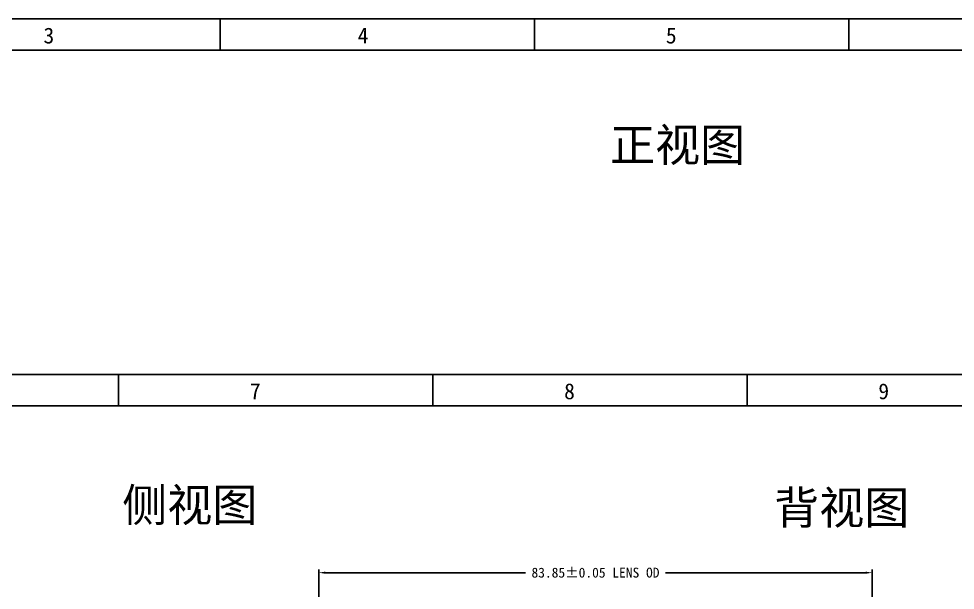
# Model space of a CAD drawing. Extents: x -144 to 4730, y -3845 to 502.
# Drawn here: x 868.8 to 1010.6, y -175.3 to -88.8 of the extents above; entities that cross this region are included whole.
import ezdxf

# ---------------------------------------------------------------- set-up
doc = ezdxf.new("R2010")
doc.units = 0
doc.header["$LTSCALE"] = 15
doc.header["$MEASUREMENT"] = 0
doc.layers.get('Defpoints').update_dxf_attribs({"linetype": 'CONTINUOUS'})
doc.layers.add('dim', color=3, linetype='CONTINUOUS')
doc.layers.add('Format', color=7, linetype='CONTINUOUS')
doc.styles.get("Standard").update_dxf_attribs({"font": 'txt', "width": 0.8})
doc.styles.add('TPD', font='FANGSONG_GB2312.TTF')
doc.styles.add('宋体', font='宋体.ttf')
doc.dimstyles.new('SL', dxfattribs={"dimtxt": 1.5, "dimasz": 1, "dimexe": 0.5, "dimexo": 0.7, "dimgap": 0.5, "dimtad": 0, "dimzin": 1, "dimdsep": 46, "dimtxsty": 'Standard', "dimcen": 0.09, "dimclrd": 256, "dimclre": 256, "dimclrt": 256, "dimadec": 1, "dimazin": 0, "dimtfac": 1, "dimtmove": 0, "dimatfit": 0, "dimfxl": 0, "dimtolj": 1, "dimtzin": 0, "dimarcsym": 0})

# ---------------------------------------------------------------- blocks, each defined once
blk = doc.blocks.new('*D508')
at = {"layer": 'Defpoints', "color": 0, "lineweight": -3}
for p in [(998.04, -172.69), (998.04, -210.96), (914.19, -212.13)]:
    blk.add_point(p, dxfattribs=at)
at = {"layer": 'dim', "color": 4, "lineweight": -2}
for p, q in [((914.19, -211.43), (914.19, -172.19)), ((915.19, -172.69), (945.51, -172.69)), ((966.72, -172.69), (997.04, -172.69)), ((998.04, -210.26), (998.04, -172.19))]:
    blk.add_line(p, q, dxfattribs=at)
for points in [[(915.19, -172.86), (915.19, -172.53), (914.19, -172.69)], [(997.04, -172.53), (997.04, -172.86), (998.04, -172.69)]]:
    blk.add_solid(points, dxfattribs=at)
at = {"layer": 'dim', "color": 4, "lineweight": -2, "insert": (956.11, -172.69), "char_height": 1.5, "attachment_point": 5, "style": '宋体'}
blk.add_mtext('\\A1;83.85%%P0.05 LENS OD', dxfattribs=at)
blk = doc.blocks.new('*D511')
at = {"layer": 'Defpoints', "color": 0, "lineweight": -3}
for p in [(992.34, -177.75), (919.88, -199.31), (992.34, -199.31)]:
    blk.add_point(p, dxfattribs=at)
at = {"layer": 'dim', "color": 4, "lineweight": -2}
for p, q in [((919.88, -198.61), (919.88, -177.25)), ((992.34, -198.61), (992.34, -177.25)), ((920.88, -177.75), (946.04, -177.75)), ((966.18, -177.75), (991.34, -177.75))]:
    blk.add_line(p, q, dxfattribs=at)
for points in [[(920.88, -177.92), (920.88, -177.58), (919.88, -177.75)], [(991.34, -177.58), (991.34, -177.92), (992.34, -177.75)]]:
    blk.add_solid(points, dxfattribs=at)
at = {"layer": 'dim', "color": 4, "lineweight": -2, "insert": (956.11, -177.75), "char_height": 1.5, "attachment_point": 5, "style": '宋体'}
blk.add_mtext('\\A1;72.46%%P0.1 LENS VA', dxfattribs=at)

msp = doc.modelspace()

# ---------------------------------------------------------------- linework, layer by layer
at = {"layer": 'Format'}
for p, q in [((752.552, -88.846), (1236.348, -88.846)), ((594.35, -142.694), (1078.146, -142.694)), ((883.872, -147.45), (883.872, -142.694)), ((931.468, -147.45), (931.468, -142.694)), ((979.064, -147.45), (979.064, -142.694))]:
    msp.add_line(p, q, dxfattribs=at)
for points in [[(899.286, -93.601), (899.286, -88.846)], [(946.882, -93.601), (946.882, -88.846)], [(994.478, -93.601), (994.478, -88.846)], [(757.199, -93.601), (1231.663, -93.601)], [(598.997, -147.45), (1073.462, -147.45)]]:
    msp.add_lwpolyline(points, dxfattribs=at)

# ---------------------------------------------------------------- texts
at = {"layer": 'dim', "lineweight": -3, "char_height": 5, "width": 59.38463, "attachment_point": 3, "line_spacing_factor": 0.9, "style": 'TPD'}
for s, insert in [('{\\fSimSun|b0|i0|c134|p2;正视图}', (978.779, -105.448)), ('{\\fSimSun|b0|i0|c134|p2;侧视图}', (904.891, -159.951)), ('{\\fSimSun|b0|i0|c134|p2;背视图}', (1003.636, -160.345))]:
    msp.add_mtext(s, dxfattribs=dict(at, insert=insert))
at = {"layer": 'Format'}
for s, p in [('3', (872.5, -92.587)), ('4', (920.096, -92.587)), ('5', (966.772, -92.587)), ('7', (903.763, -146.435)), ('8', (951.359, -146.435)), ('9', (998.955, -146.435))]:
    msp.add_text(s, height=2.398, dxfattribs=at).set_placement(p)

# ---------------------------------------------------------------- dimensions: what is measured, and where the dimension line sits
at = {"layer": 'dim', "color": 4}
for base, p1, p2, text, picture, middle in [((998.037, -172.694), (914.187, -212.125), (998.037, -210.958), '<>%%P0.05 LENS OD', '*D508', (956.112, -172.694)), ((992.338, -177.749), (919.882, -199.31), (992.338, -199.31), '<>%%P0.1 LENS VA', '*D511', (956.11, -177.749))]:
    dim = msp.add_linear_dim(base=base, p1=p1, p2=p2, text=text, dimstyle='SL', override={"dimtxsty": '宋体', "dimclrd": 4, "dimclre": 4, "dimclrt": 4}, dxfattribs=at)
    dim.commit()
    dim.dimension.update_dxf_attribs({"geometry": picture, "text_midpoint": middle, "dimtype": 160})

doc.saveas('drawing.dxf')
